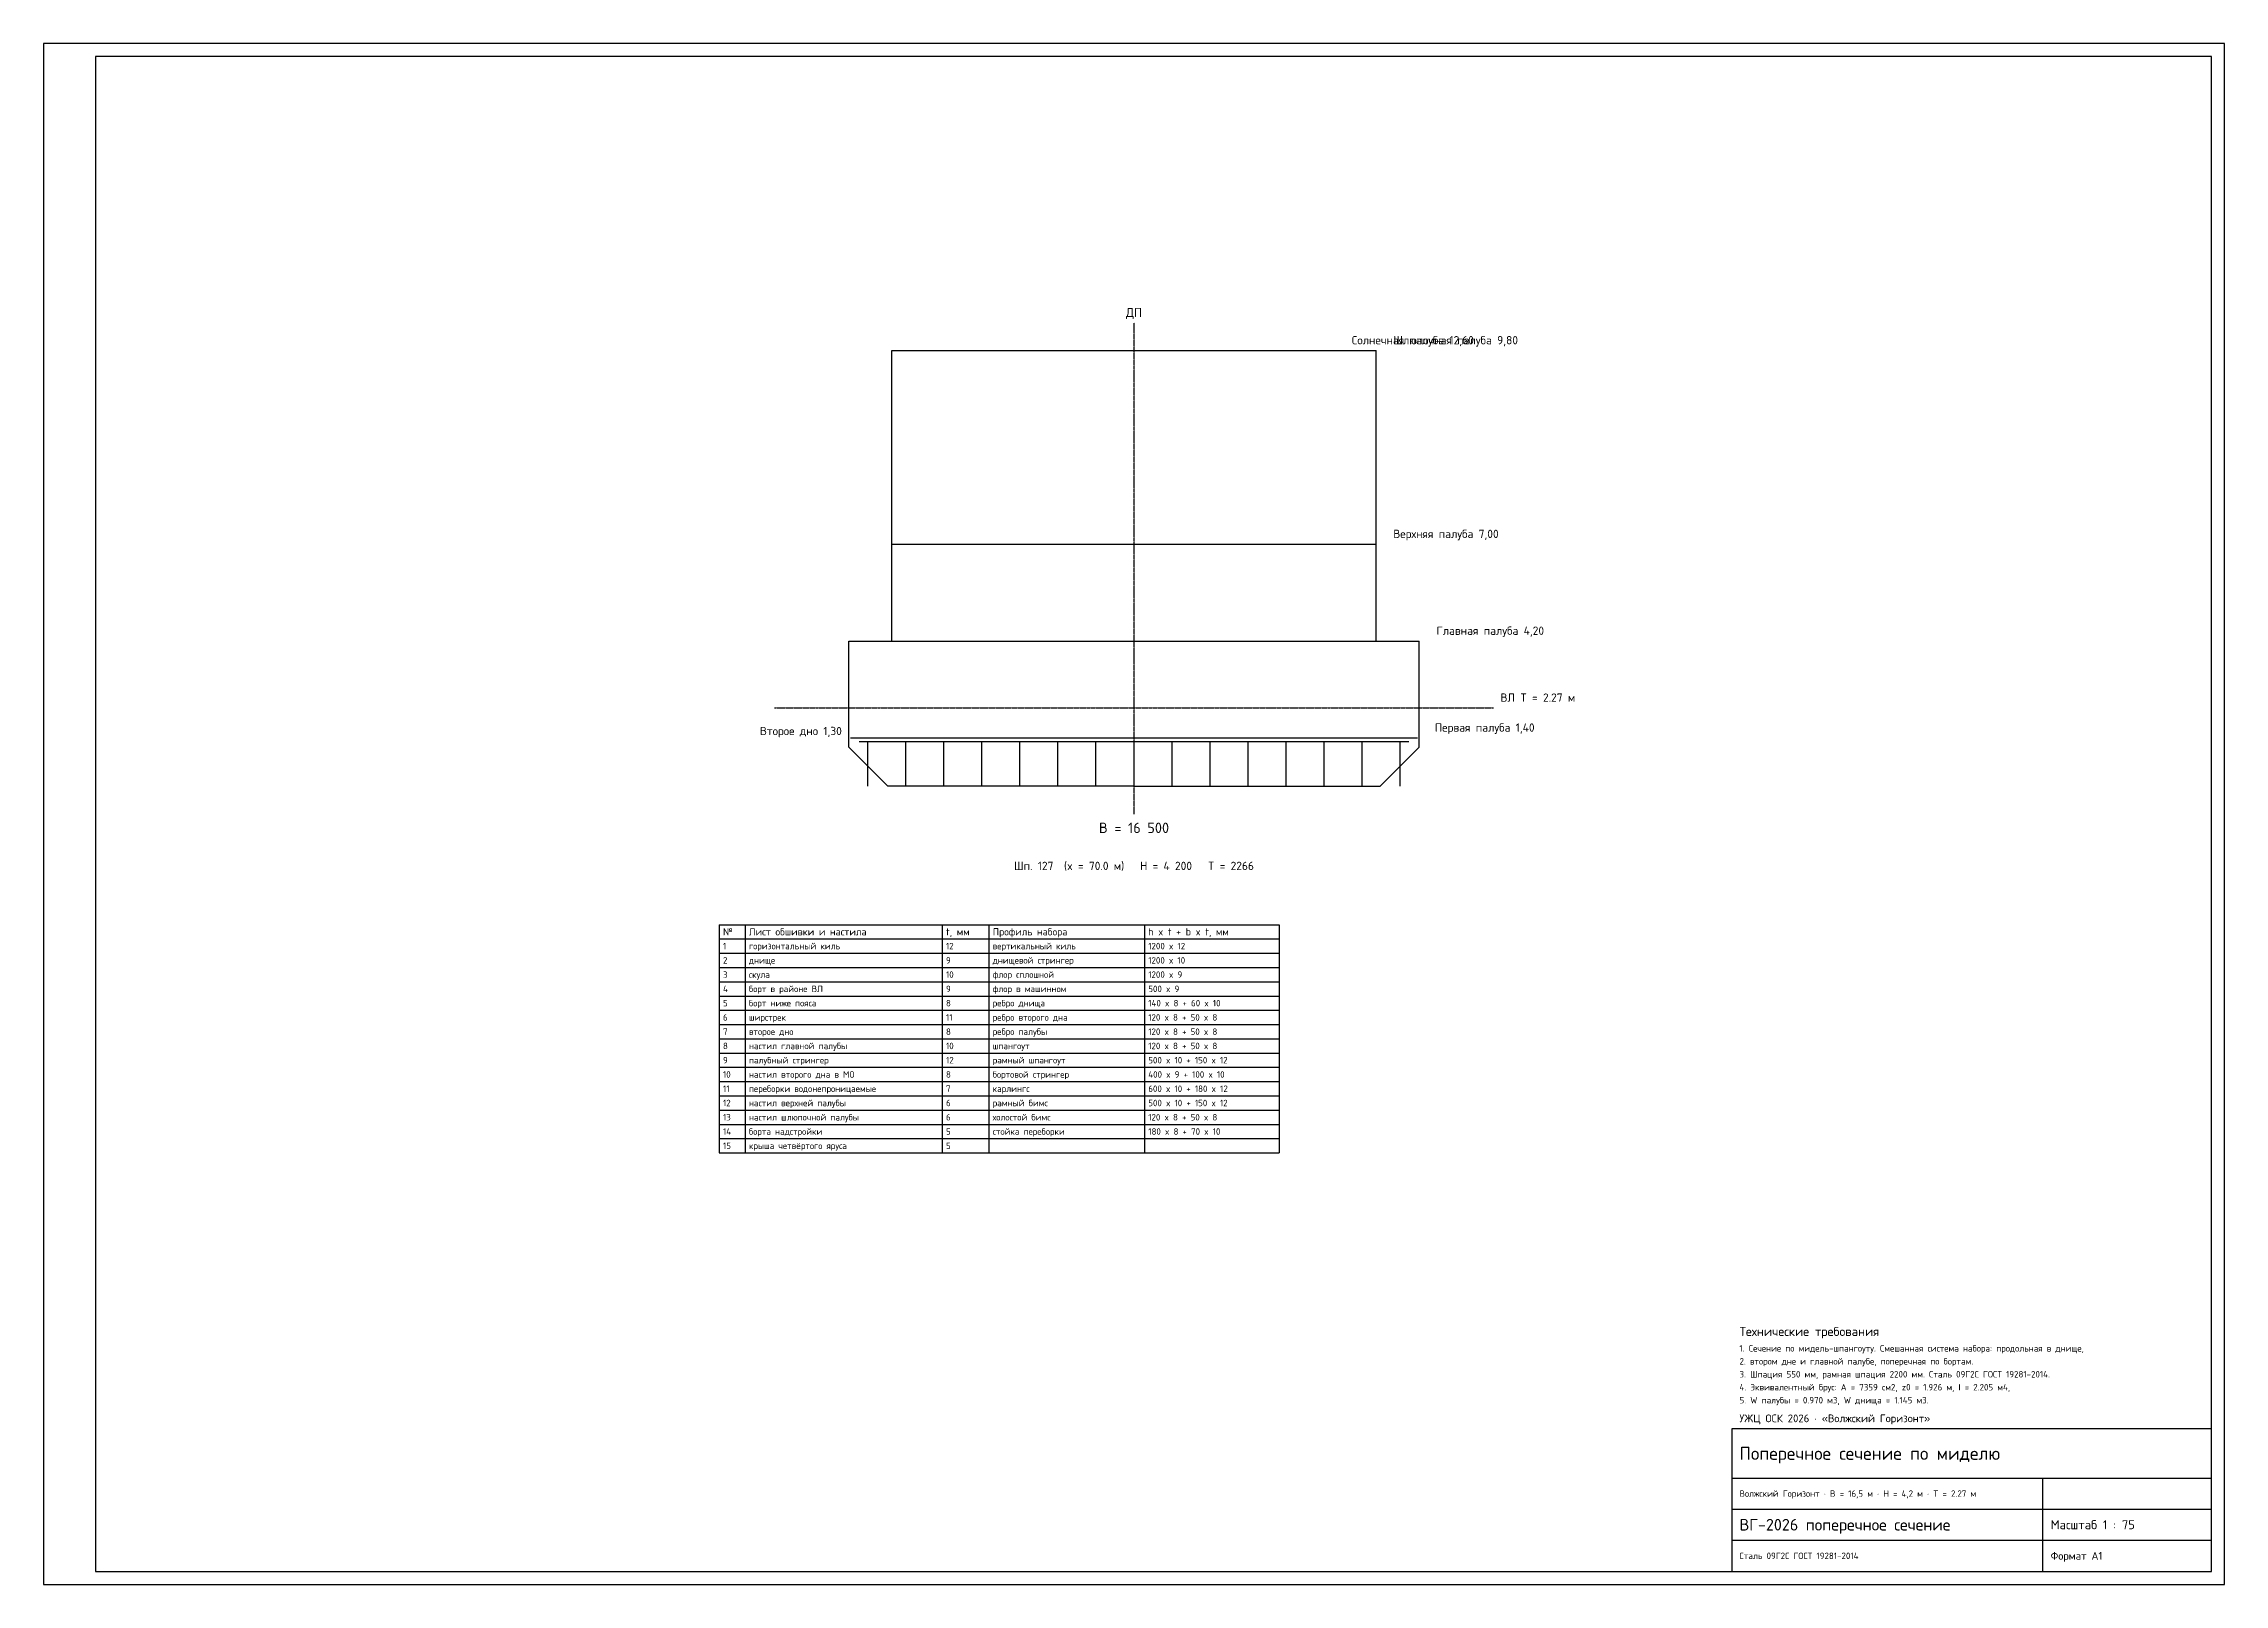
# Model space of a CAD drawing. Header units: millimetres. Extents: x -31538 to 31538, y -23075 to 21475.
import ezdxf
from ezdxf.enums import TextEntityAlignment as Align

# ---------------------------------------------------------------- set-up
doc = ezdxf.new("R2010")
doc.units = ezdxf.units.MM
doc.linetypes.add('CENTER', pattern=[5.08, 3.175, -0.635, 0.635, -0.635])
for name, color, linetype in [('00_РАМКА', 7, 'CONTINUOUS'), ('01_ОБШИВКА', 7, 'CONTINUOUS'), ('02_ПАЛУБЫ', 4, 'CONTINUOUS'), ('07_ОСИ', 2, 'CENTER'), ('08_ТЕКСТ', 7, 'CONTINUOUS'), ('09_РАЗМЕРЫ', 6, 'CONTINUOUS'), ('10_НАБОР', 9, 'CONTINUOUS')]:
    doc.layers.add(name, color=color, linetype=linetype)
doc.styles.add('ГОСТ', font='ISOCPEUR.TTF')

msp = doc.modelspace()

# ---------------------------------------------------------------- linework, layer by layer
at = {"layer": '00_РАМКА'}
for p, q in [((-12000, -4000), (4200, -4000)), ((-12000, -4000), (-12000, -10600)), ((-12000, -4412.5), (4200, -4412.5)), ((-11250, -4000), (-11250, -10600)), ((-5550, -4000), (-5550, -10600)), ((-4200, -4000), (-4200, -10600)), ((300, -4000), (300, -10600)), ((4200, -4000), (4200, -10600)), ((-12000, -4825), (4200, -4825)), ((-12000, -5237.5), (4200, -5237.5)), ((-12000, -5650), (4200, -5650)), ((-12000, -6062.5), (4200, -6062.5)), ((-12000, -6475), (4200, -6475)), ((-12000, -6887.5), (4200, -6887.5)), ((-12000, -7300), (4200, -7300)), ((-12000, -7712.5), (4200, -7712.5)), ((-12000, -8125), (4200, -8125)), ((-12000, -8537.5), (4200, -8537.5)), ((-12000, -8950), (4200, -8950)), ((-12000, -9362.5), (4200, -9362.5)), ((-12000, -9775), (4200, -9775)), ((-12000, -10187.5), (4200, -10187.5)), ((-12000, -10600), (4200, -10600)), ((17287.5, -20000), (31162.5, -20000)), ((26287.5, -22700), (26287.5, -20000)), ((17287.5, -20900), (31162.5, -20900)), ((17287.5, -21800), (31162.5, -21800))]:
    msp.add_line(p, q, dxfattribs=at)
for points in [[(-31537.5, -23075), (31537.5, -23075), (31537.5, 21475), (-31537.5, 21475)], [(-30037.5, -22700), (31162.5, -22700), (31162.5, 21100), (-30037.5, 21100)], [(17287.5, -22700), (31162.5, -22700), (31162.5, -18575), (17287.5, -18575)]]:
    msp.add_lwpolyline(points, close=True, dxfattribs=at)
at = {"layer": '01_ОБШИВКА'}
for points in [[(0, 0), (-7119.65, 0), (-8250, 1130.35), (-8250, 4200)], [(0, 0), (7119.65, 0), (8250, 1130.35), (8250, 4200)]]:
    msp.add_lwpolyline(points, dxfattribs=at)
at = {"layer": '02_ПАЛУБЫ'}
for p, q in [((-7000, 4200), (-7000, 12600)), ((-7000, 12600), (7000, 12600)), ((-5800, 12600), (5800, 12600)), ((7000, 4200), (7000, 12600)), ((-7000, 7000), (7000, 7000)), ((-8250, 4200), (8250, 4200)), ((-8200, 1400), (8200, 1400)), ((-7950, 1300), (7950, 1300))]:
    msp.add_line(p, q, dxfattribs=at)
at = {"layer": '07_ОСИ'}
for p, q in [((0, -800), (0, 13400)), ((-10400, 2265.75), (10400, 2265.75))]:
    msp.add_line(p, q, dxfattribs=at)
at = {"layer": '10_НАБОР'}
for p, q in [((-7700, 0), (-7700, 1300)), ((-6600, 0), (-6600, 1300)), ((-5500, 0), (-5500, 1300)), ((-4400, 0), (-4400, 1300)), ((-3300, 0), (-3300, 1300)), ((-2200, 0), (-2200, 1300)), ((-1100, 0), (-1100, 1300)), ((0, 0), (0, 1300)), ((1100, 0), (1100, 1300)), ((2200, 0), (2200, 1300)), ((3300, 0), (3300, 1300)), ((4400, 0), (4400, 1300)), ((5500, 0), (5500, 1300)), ((6600, 0), (6600, 1300)), ((7700, 0), (7700, 1300))]:
    msp.add_line(p, q, dxfattribs=at)

# ---------------------------------------------------------------- texts
at = {"layer": '02_ПАЛУБЫ', "style": 'ГОСТ'}
for s, p in [('Солнечная палуба 12,60', (6300, 12900)), ('Шлюпочная палуба 9,80', (7500, 12900)), ('Верхняя палуба 7,00', (7500, 7300)), ('Главная палуба 4,20', (8750, 4500)), ('Первая палуба 1,40', (8700, 1700))]:
    msp.add_text(s, height=240, dxfattribs=at).set_placement(p, align=Align.MIDDLE_LEFT)
msp.add_text('Второе дно 1,30', height=240, dxfattribs=at).set_placement((-8450, 1600), align=Align.MIDDLE_RIGHT)
at = {"layer": '07_ОСИ', "style": 'ГОСТ'}
msp.add_text('ДП', height=262.5, dxfattribs=at).set_placement((0, 13700), align=Align.MIDDLE_CENTER)
msp.add_text('ВЛ T = 2.27 м', height=240, dxfattribs=at).set_placement((10600, 2565.75), align=Align.MIDDLE_LEFT)
at = {"layer": '08_ТЕКСТ', "style": 'ГОСТ'}
for s, height, p in [('№', 210, (-11887.5, -4206.25)), ('Лист обшивки и настила', 210, (-11137.5, -4206.25)), ('t, мм', 210, (-5437.5, -4206.25)), ('Профиль набора', 210, (-4087.5, -4206.25)), ('h x t + b x t, мм', 210, (412.5, -4206.25)), ('1', 187.5, (-11887.5, -4618.75)), ('2', 187.5, (-11887.5, -5031.25)), ('днище', 187.5, (-11137.5, -5031.25)), ('горизонтальный киль', 187.5, (-11137.5, -4618.75)), ('12', 187.5, (-5437.5, -4618.75)), ('9', 187.5, (-5437.5, -5031.25)), ('днищевой стрингер', 187.5, (-4087.5, -5031.25)), ('вертикальный киль', 187.5, (-4087.5, -4618.75)), ('1200 x 12', 187.5, (412.5, -4618.75)), ('1200 x 10', 187.5, (412.5, -5031.25)), ('3', 187.5, (-11887.5, -5443.75)), ('скула', 187.5, (-11137.5, -5443.75)), ('10', 187.5, (-5437.5, -5443.75)), ('флор сплошной', 187.5, (-4087.5, -5443.75)), ('1200 x 9', 187.5, (412.5, -5443.75)), ('4', 187.5, (-11887.5, -5856.25)), ('5', 187.5, (-11887.5, -6268.75)), ('борт в районе ВЛ', 187.5, (-11137.5, -5856.25)), ('борт ниже пояса', 187.5, (-11137.5, -6268.75)), ('9', 187.5, (-5437.5, -5856.25)), ('8', 187.5, (-5437.5, -6268.75)), ('флор в машинном', 187.5, (-4087.5, -5856.25)), ('ребро днища', 187.5, (-4087.5, -6268.75)), ('140 x 8 + 60 x 10', 187.5, (412.5, -6268.75)), ('500 x 9', 187.5, (412.5, -5856.25)), ('6', 187.5, (-11887.5, -6681.25)), ('ширстрек', 187.5, (-11137.5, -6681.25)), ('11', 187.5, (-5437.5, -6681.25)), ('ребро второго дна', 187.5, (-4087.5, -6681.25)), ('120 x 8 + 50 x 8', 187.5, (412.5, -6681.25)), ('7', 187.5, (-11887.5, -7093.75)), ('8', 187.5, (-11887.5, -7506.25)), ('второе дно', 187.5, (-11137.5, -7093.75)), ('настил главной палубы', 187.5, (-11137.5, -7506.25)), ('10', 187.5, (-5437.5, -7506.25)), ('8', 187.5, (-5437.5, -7093.75)), ('ребро палубы', 187.5, (-4087.5, -7093.75)), ('шпангоут', 187.5, (-4087.5, -7506.25)), ('120 x 8 + 50 x 8', 187.5, (412.5, -7093.75)), ('120 x 8 + 50 x 8', 187.5, (412.5, -7506.25)), ('9', 187.5, (-11887.5, -7918.75)), ('палубный стрингер', 187.5, (-11137.5, -7918.75)), ('12', 187.5, (-5437.5, -7918.75)), ('рамный шпангоут', 187.5, (-4087.5, -7918.75)), ('500 x 10 + 150 x 12', 187.5, (412.5, -7918.75)), ('10', 187.5, (-11887.5, -8331.25)), ('11', 187.5, (-11887.5, -8743.75)), ('настил второго дна в МО', 187.5, (-11137.5, -8331.25)), ('переборки водонепроницаемые', 187.5, (-11137.5, -8743.75)), ('7', 187.5, (-5437.5, -8743.75)), ('8', 187.5, (-5437.5, -8331.25)), ('бортовой стрингер', 187.5, (-4087.5, -8331.25)), ('карлингс', 187.5, (-4087.5, -8743.75)), ('400 x 9 + 100 x 10', 187.5, (412.5, -8331.25)), ('600 x 10 + 180 x 12', 187.5, (412.5, -8743.75)), ('12', 187.5, (-11887.5, -9156.25)), ('настил верхней палубы', 187.5, (-11137.5, -9156.25)), ('6', 187.5, (-5437.5, -9156.25)), ('рамный бимс', 187.5, (-4087.5, -9156.25)), ('500 x 10 + 150 x 12', 187.5, (412.5, -9156.25)), ('13', 187.5, (-11887.5, -9568.75)), ('14', 187.5, (-11887.5, -9981.25)), ('борта надстройки', 187.5, (-11137.5, -9981.25)), ('настил шлюпочной палубы', 187.5, (-11137.5, -9568.75)), ('6', 187.5, (-5437.5, -9568.75)), ('5', 187.5, (-5437.5, -9981.25)), ('холостой бимс', 187.5, (-4087.5, -9568.75)), ('стойка переборки', 187.5, (-4087.5, -9981.25)), ('120 x 8 + 50 x 8', 187.5, (412.5, -9568.75)), ('180 x 8 + 70 x 10', 187.5, (412.5, -9981.25)), ('15', 187.5, (-11887.5, -10393.75)), ('крыша четвёртого яруса', 187.5, (-11137.5, -10393.75)), ('5', 187.5, (-5437.5, -10393.75)), ('Технические требования', 262.5, (17512.5, -15762.5)), ('1. Сечение по мидель-шпангоуту. Смешанная система набора: продольная в днище,', 187.5, (17512.5, -16250)), ('2. втором дне и главной палубе, поперечная по бортам.', 187.5, (17512.5, -16625)), ('3. Шпация 550 мм, рамная шпация 2200 мм. Сталь 09Г2С ГОСТ 19281-2014.', 187.5, (17512.5, -17000)), ('4. Эквивалентный брус: A = 7359 см2, z0 = 1.926 м, I = 2.205 м4,', 187.5, (17512.5, -17375)), ('5. W палубы = 0.970 м3, W днища = 1.145 м3.', 187.5, (17512.5, -17750)), ('УЖЦ ОСК 2026 · «Волжский Горизонт»', 225, (17512.5, -18275)), ('Поперечное сечение по миделю', 375, (17512.5, -19287.5)), ('Волжский Горизонт · B = 16,5 м · H = 4,2 м · T = 2.27 м', 187.5, (17512.5, -20450)), ('ВГ-2026 поперечное сечение', 337.5, (17512.5, -21350)), ('Масштаб 1 : 75', 262.5, (26512.5, -21350)), ('Сталь 09Г2С ГОСТ 19281-2014', 187.5, (17512.5, -22250)), ('Формат A1', 225, (26512.5, -22250))]:
    msp.add_text(s, height=height, dxfattribs=at).set_placement(p, align=Align.MIDDLE_LEFT)
at = {"layer": '09_РАЗМЕРЫ', "style": 'ГОСТ'}
for s, height, p in [('B = 16 500', 300, (0, -1200)), ('Шп. 127  (x = 70.0 м)   H = 4 200   T = 2266', 240, (0, -2300))]:
    msp.add_text(s, height=height, dxfattribs=at).set_placement(p, align=Align.MIDDLE_CENTER)

doc.saveas('drawing.dxf')
